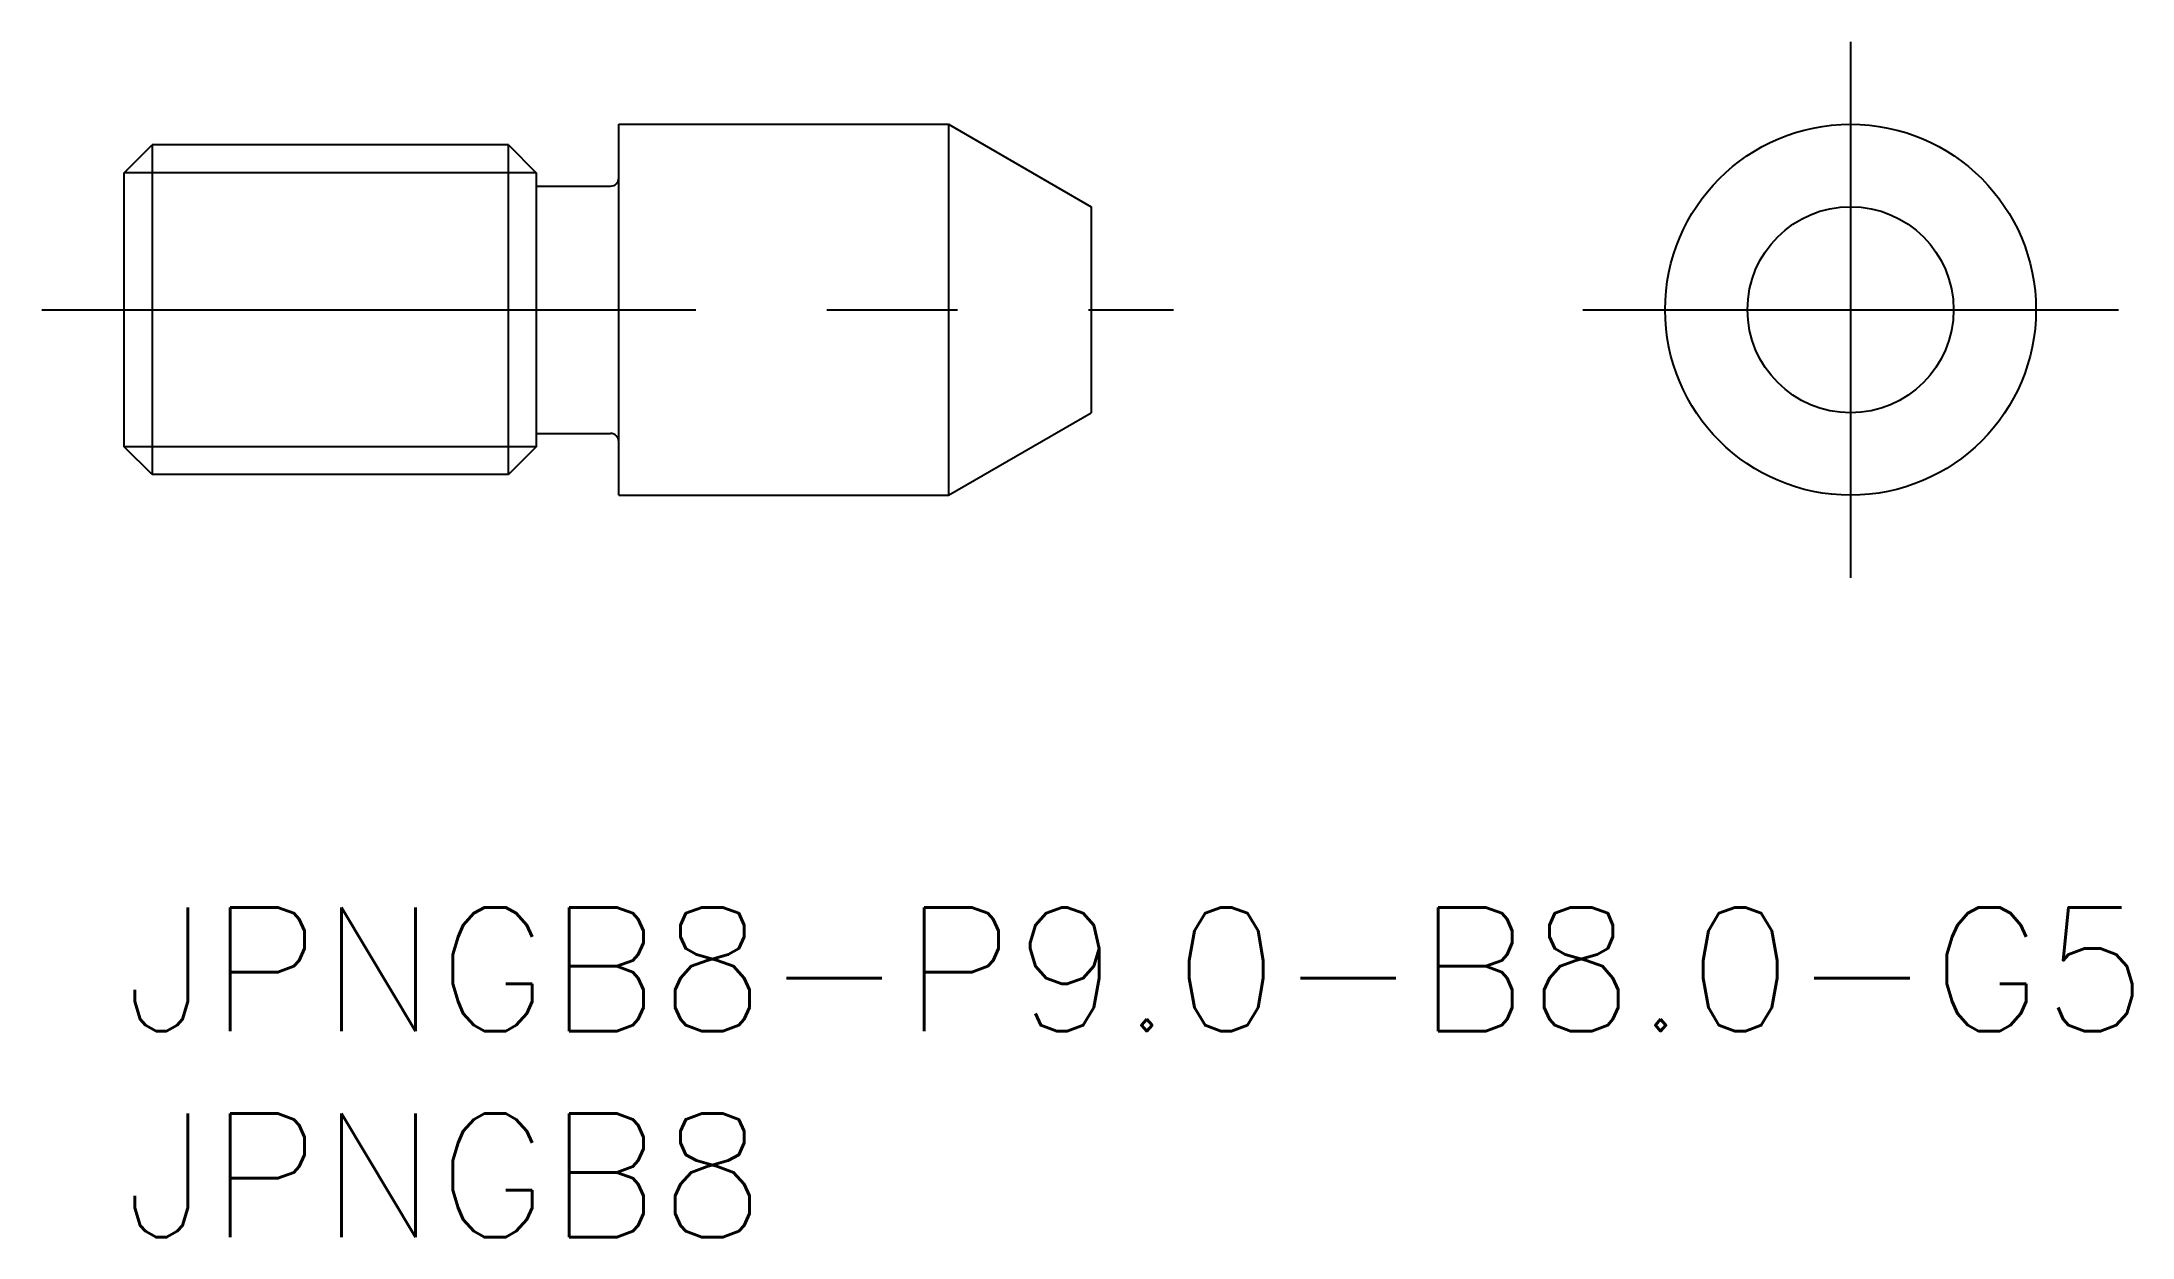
# Model space of a CAD drawing. Extents: x -2 to 48.7, y -8 to 21.
import ezdxf

# ---------------------------------------------------------------- set-up
doc = ezdxf.new("R2010")
doc.units = 0
doc.header["$LTSCALE"] = 0.5
doc.linetypes.add('CENTER', pattern=[50.8, 31.75, -6.35, 6.35, -6.35])
for name, color, linetype in [('MSM_CENTER', 1, 'CENTER'), ('MSM_CONTINUOUS', 7, 'CONTINUOUS'), ('MSM_NARROW', 5, 'CONTINUOUS'), ('MSM_PART_NUMBER', 7, 'CONTINUOUS')]:
    doc.layers.add(name, color=color, linetype=linetype)
doc.styles.get("Standard").update_dxf_attribs({"font": 'txt.shx', "height": 3, "bigfont": 'bigfont.shx'})

# ---------------------------------------------------------------- blocks, each defined once
blk = doc.blocks.new('*U2')
at = {"layer": 'MSM_PART_NUMBER'}
blk.add_text('JPNGB8-P9.0-B8.0-G5', height=3, dxfattribs=at).set_placement((0, -3))
blk = doc.blocks.new('*U3')
at = {"layer": 'MSM_PART_NUMBER'}
blk.add_text('JPNGB8', height=3, dxfattribs=at).set_placement((0, -8))

msp = doc.modelspace()

# ---------------------------------------------------------------- linework, layer by layer
at = {"layer": 'MSM_CENTER'}
for p, q in [((41.894, 21), (41.894, 8)), ((-2, 14.5), (25.464, 14.5)), ((35.394, 14.5), (48.394, 14.5))]:
    msp.add_line(p, q, dxfattribs=at)
at = {"layer": 'MSM_CONTINUOUS'}
for p, q in [((12, 19), (20, 19)), ((12, 10), (12, 19)), ((20, 19), (23.464, 17)), ((20, 19), (20, 10)), ((0, 17.823), (0.676, 18.5)), ((9.324, 18.5), (0.676, 18.5)), ((0.676, 18.5), (0.676, 10.5)), ((9.324, 10.5), (9.324, 18.5)), ((9.324, 18.5), (10, 17.823)), ((0, 11.176), (0, 17.823)), ((10, 17.823), (10, 11.176)), ((10, 17.5), (11.8, 17.5)), ((23.464, 17), (23.464, 12)), ((20, 10), (23.464, 12)), ((0.676, 10.5), (0, 11.176)), ((10, 11.176), (9.324, 10.5)), ((10, 11.5), (11.8, 11.5)), ((9.324, 10.5), (0.676, 10.5)), ((12, 10), (20, 10))]:
    msp.add_line(p, q, dxfattribs=at)
for radius in [4.5, 2.5]:
    msp.add_circle((41.894, 14.5), radius, dxfattribs=at)
for centre, start, end in [((11.8, 17.7), 270, 0), ((11.8, 11.3), 0, 90)]:
    msp.add_arc(centre, 0.2, start, end, dxfattribs=at)
at = {"layer": 'MSM_NARROW'}
for p, q in [((10, 17.823), (0, 17.823)), ((10, 11.176), (0, 11.176))]:
    msp.add_line(p, q, dxfattribs=at)

# ---------------------------------------------------------------- block references
at = {"layer": 'MSM_CONTINUOUS'}
for name in ['*U2', '*U3']:
    msp.add_blockref(name, (0, 0), dxfattribs=at)

doc.saveas('drawing.dxf')
